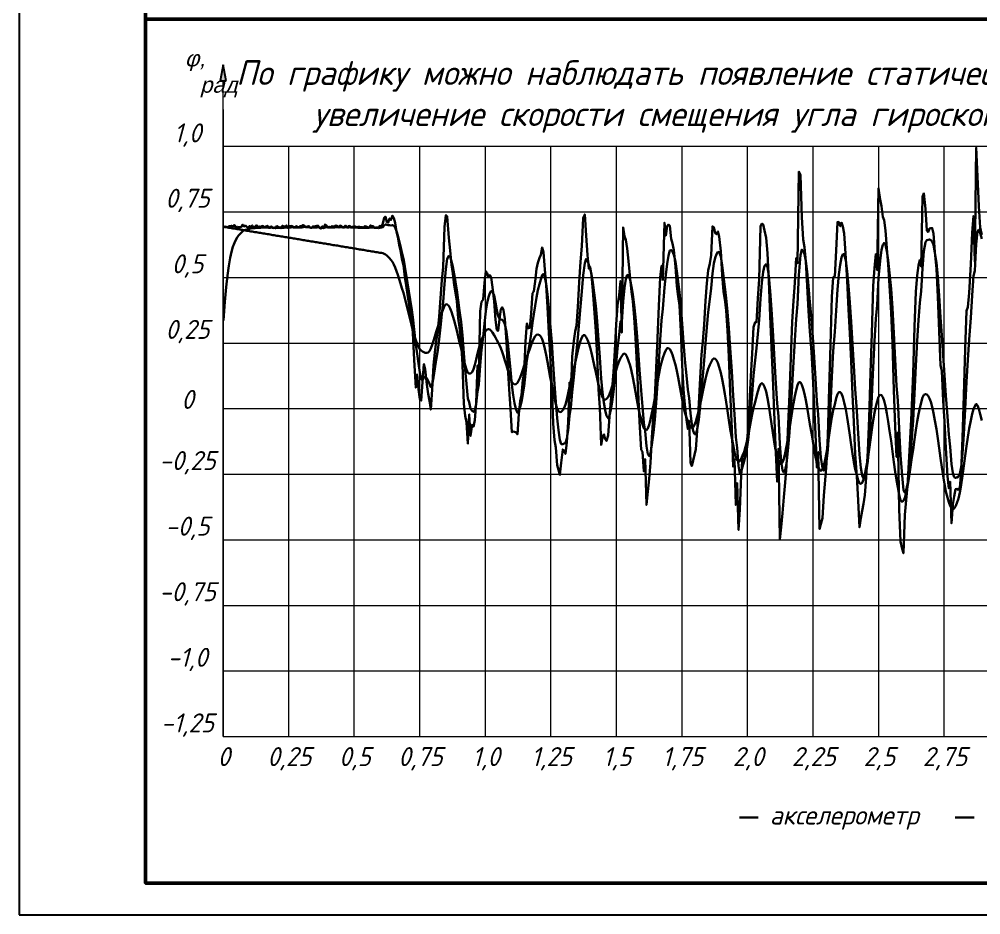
# Model space of a CAD drawing. Header units: inches. Extents: x -14 to 5184, y -66 to 1689.
# Drawn here: x 4590.1 to 4742.2, y 415.2 to 556.9 of the extents above; entities that cross this region are included whole.
import ezdxf

# ---------------------------------------------------------------- set-up
doc = ezdxf.new("R2010")
doc.units = ezdxf.units.IN
doc.header["$MEASUREMENT"] = 0
doc.layers.add('Видимые тонкие (ГОСТ)', color=7, linetype='Continuous', lineweight=25)
doc.layers.add('Видимый контур (ГОСТ)', color=7, linetype='Continuous', lineweight=50)
doc.styles.add('Standart 3.0', font='gost_b.ttf', dxfattribs={"oblique": 15, "height": 3})

msp = doc.modelspace()

# ---------------------------------------------------------------- hatches: boundary and pattern name
at = {"layer": 'Видимые тонкие (ГОСТ)'}
h = msp.add_hatch(color=254, dxfattribs=at)
h.dxf.hatch_style = 1
h.paths.add_polyline_path([(4622.8323, 547.1751), (4622.3323, 547.1751), (4622.3323, 549.6751)])
h.paths.add_polyline_path([(4622.3323, 549.6751), (4622.3323, 547.1751), (4621.8323, 547.1751)])

# ---------------------------------------------------------------- linework, layer by layer
at = {"layer": 'Видимые тонкие (ГОСТ)', "transparency": 33554684}
for p, q in [((4590.0592, 835.2356), (4590.0592, 415.2356)), ((4590.0592, 415.2356), (5184.0592, 415.2356))]:
    msp.add_line(p, q, dxfattribs=at)
at = {"layer": 'Видимые тонкие (ГОСТ)', "color": 254}
for p, q in [((4622.3323, 549.6751), (4621.8323, 547.1751)), ((4622.8323, 547.1751), (4622.3323, 549.6751)), ((4621.8323, 547.1751), (4622.8323, 547.1751))]:
    msp.add_line(p, q, dxfattribs=at)
at = {"layer": 'Видимые тонкие (ГОСТ)', "color": 254, "lineweight": 18, "ltscale": 0.5}
for p, q in [((4622.3323, 536.8001), (4622.3323, 547.1751)), ((4622.3323, 542.6447), (4622.3323, 443.4251)), ((4622.3323, 526.4251), (4622.3323, 536.8001)), ((4622.3323, 474.5501), (4622.3323, 453.8001))]:
    msp.add_line(p, q, dxfattribs=at)
at = {"layer": 'Видимые тонкие (ГОСТ)', "color": 254, "lineweight": 18}
for points in [[(4622.3323, 443.4251), (4622.3323, 542.6447)], [(4622.3323, 536.8001), (4881.7073, 536.8001)], [(4632.7073, 443.4251), (4632.7073, 536.8001)], [(4643.0823, 443.4251), (4643.0823, 536.8001)], [(4653.4573, 443.4251), (4653.4573, 536.8001)], [(4663.8323, 443.4251), (4663.8323, 536.8001)], [(4674.2073, 443.4251), (4674.2073, 536.8001)], [(4684.5823, 443.4251), (4684.5823, 536.8001)], [(4694.9573, 443.4251), (4694.9573, 536.8001)], [(4694.9573, 443.4251), (4694.9573, 536.8001)], [(4705.3323, 443.4251), (4705.3323, 536.8001)], [(4705.3323, 443.4251), (4705.3323, 536.8001)], [(4715.7073, 443.4251), (4715.7073, 536.8001)], [(4715.7073, 443.4251), (4715.7073, 536.8001)], [(4726.0823, 443.4251), (4726.0823, 536.8001)], [(4736.4573, 443.4251), (4736.4573, 536.8001)], [(4622.3323, 526.4251), (4881.7073, 526.4251)], [(4643.0823, 443.4251), (4643.0823, 526.4251)], [(4653.4573, 443.4251), (4653.4573, 526.4251)], [(4663.8323, 443.4251), (4663.8323, 526.4251)], [(4674.2073, 443.4251), (4674.2073, 526.4251)], [(4684.5823, 443.4251), (4684.5823, 526.4251)], [(4726.0823, 443.4251), (4726.0823, 526.4251)], [(4736.4573, 443.4251), (4736.4573, 526.4251)], [(4622.3323, 516.0501), (4877.5823, 516.0501)], [(4622.3323, 516.0501), (4877.5823, 516.0501)], [(4622.3323, 516.0501), (4881.7073, 516.0501)], [(4622.3323, 505.6751), (4881.7073, 505.6751)], [(4622.3323, 495.3001), (4881.7073, 495.3001)], [(4622.3323, 484.9251), (4881.7073, 484.9251)], [(4622.3323, 474.5501), (4881.7073, 474.5501)], [(4622.3323, 474.5501), (4881.7073, 474.5501)], [(4622.3323, 464.1751), (4881.7073, 464.1751)], [(4622.3323, 453.8001), (4881.7073, 453.8001)], [(4622.3323, 453.8001), (4881.7073, 453.8001)], [(4622.3323, 443.4251), (4881.7073, 443.4251)], [(4622.3323, 443.4251), (4881.7073, 443.4251)], [(4622.3323, 443.4251), (4881.7073, 443.4251)]]:
    msp.add_lwpolyline(points, dxfattribs=at)
at = {"layer": 'Видимый контур (ГОСТ)', "transparency": 33554684}
for p, q in [((4610.0592, 830.2356), (4610.0592, 420.2356)), ((4610.0592, 420.2356), (5179.0592, 420.2356))]:
    msp.add_line(p, q, dxfattribs=at)
at = {"layer": 'Видимый контур (ГОСТ)', "ltscale": 0.5}
for points in [[(4610.0592, 693.5689), (4894.5592, 693.5689), (4894.5592, 556.9022), (4610.0592, 556.9022)], [(4610.0592, 556.9022), (4894.5592, 556.9022), (4894.5592, 420.2356), (4610.0592, 420.2356)]]:
    msp.add_lwpolyline(points, close=True, dxfattribs=at)
at = {"layer": 'Видимый контур (ГОСТ)', "color": 163, "lineweight": 30, "true_color": 0x4285f4}
for points in [[(4622.366, 524.0664), (4622.5834, 524.108), (4622.8008, 524.0706), (4623.0182, 523.9499), (4623.2356, 524.1621), (4623.453, 524.1829), (4623.6704, 524.2328), (4623.8878, 524.0914), (4624.1052, 524.3576), (4624.3226, 523.9042), (4624.54, 524.0622), (4624.7574, 524.0331), (4624.9748, 523.9915), (4625.1922, 524.0331), (4625.4096, 524.4158), (4625.627, 524.133), (4625.8444, 524.2619), (4626.0618, 524.0539), (4626.2792, 523.8917), (4626.4966, 524.1746), (4626.714, 524.0456), (4626.9314, 524.2827), (4627.1488, 523.9083), (4627.3662, 524.0414), (4627.5836, 524.3118), (4627.801, 524.0872), (4628.0184, 524.1288), (4628.2358, 524.0414), (4628.4532, 524.2037), (4628.6706, 524.1746), (4628.888, 523.9874), (4629.1054, 524.0955), (4629.3228, 524.2286), (4629.5402, 523.8917), (4629.7576, 524.0706), (4629.975, 524.1371), (4630.1924, 523.8542), (4630.4098, 523.9666), (4630.6272, 523.8667), (4630.8446, 524.2162), (4631.062, 524.0539), (4631.2794, 523.9458), (4631.4968, 523.9998), (4631.7142, 524.2245), (4631.9316, 524.1122), (4632.149, 524.1288), (4632.3664, 524.2744), (4632.5838, 523.8917), (4632.8012, 524.1912), (4633.0186, 524.187), (4633.236, 524.212), (4633.4535, 524.029), (4633.6709, 523.9874), (4633.8883, 524.1829), (4634.1057, 524.0747), (4634.3231, 523.9874), (4634.5405, 524.1662), (4634.7579, 524.212), (4634.9753, 524.3534), (4635.1927, 524.237), (4635.4101, 524.083), (4635.6275, 524.0456), (4635.8449, 524.1954), (4636.0623, 523.9915), (4636.2797, 523.8542), (4636.4971, 524.1246), (4636.7145, 524.1122), (4636.9319, 524.1579), (4637.1493, 524.2286), (4637.3667, 524.2411), (4637.5841, 523.9125), (4637.8015, 523.7461), (4638.0189, 524.1454), (4638.2363, 523.875), (4638.4537, 524.445), (4638.6711, 524.2827), (4638.8885, 523.9499), (4639.1059, 524.0664), (4639.3233, 524.0123), (4639.5407, 524.187), (4639.7581, 524.1288), (4639.9755, 524.1163), (4640.1929, 524.2494), (4640.4103, 524.1621), (4640.6277, 524.0082), (4640.8451, 524.2494), (4641.0625, 524.1413), (4641.2799, 524.029), (4641.4973, 524.0664), (4641.7147, 524.2536), (4641.9321, 523.9707), (4642.1495, 524.1538), (4642.3669, 524.2037), (4642.5843, 523.925), (4642.8017, 524.108), (4643.0191, 524.0872), (4643.2365, 524.1246), (4643.4539, 523.9915), (4643.6713, 524.0456), (4643.8887, 524.0373), (4644.1061, 524.0206), (4644.3235, 524.0248), (4644.5409, 523.9499), (4644.7583, 524.1704), (4644.9757, 524.0955), (4645.1931, 524.004), (4645.4105, 523.9541), (4645.6279, 524.2786), (4645.8453, 524.1579), (4646.0627, 524.187), (4646.2801, 523.8875), (4646.4975, 523.9541), (4646.7149, 523.9416), (4646.9323, 523.9416), (4647.1497, 524.2286), (4647.3671, 524.1746), (4647.5845, 524.5864), (4647.8019, 525.5099), (4648.0193, 525.693), (4648.2367, 524.7861), (4648.4541, 524.7445), (4648.6715, 525.4018), (4648.8889, 525.1314), (4649.1063, 525.851), (4649.3237, 525.4475), (4649.5411, 524.7112), (4649.7585, 523.3426), (4649.9759, 522.4232), (4650.1933, 521.1419), (4650.4107, 520.2974), (4650.6281, 519.0203), (4650.8455, 517.9886), (4651.0629, 516.1166), (4651.2803, 514.7646), (4651.4977, 513.3336), (4651.7151, 511.9691), (4651.9325, 510.8459), (4652.1499, 509.5646), (4652.3673, 507.3182), (4652.5847, 503.0251), (4652.8021, 498.6114), (4653.0195, 500.7246), (4653.2369, 498.3493), (4653.4543, 496.781), (4653.6717, 496.5646), (4653.8891, 499.5099), (4654.1065, 502.3387), (4654.3239, 501.5358), (4654.5413, 499.1397), (4654.7587, 497.6213), (4654.9761, 496.5605), (4655.1935, 495.1544), (4655.4109, 498.3118), (4655.6283, 502.1765), (4655.8457, 504.1566), (4656.0631, 505.9122), (4656.2805, 507.676), (4656.4979, 509.8891), (4656.7153, 512.797), (4656.9327, 515.6258), (4657.1501, 517.6683), (4657.3675, 524.0539), (4657.5849, 525.9134), (4657.8023, 525.6971), (4658.0197, 522.3358), (4658.2371, 520.3016), (4658.4545, 518.0594), (4658.6719, 516.6574), (4658.8893, 514.8104), (4659.1067, 513.5541), (4659.3241, 512.2894), (4659.5415, 509.6354), (4659.7589, 508.1835), (4659.9763, 505.8248), (4660.1937, 502.3054), (4660.4111, 496.0571), (4660.6285, 494.1435), (4660.8459, 493.1742), (4661.0633, 489.7506), (4661.2807, 494.3973), (4661.4981, 490.9778), (4661.7155, 492.7458), (4661.9329, 492.4296), (4662.1503, 493.4738), (4662.3677, 496.2651), (4662.5851, 502.1432), (4662.8025, 500.6539), (4663.0199, 510.7336), (4663.2373, 512.1979), (4663.4547, 512.564), (4663.6721, 515.2222), (4663.8895, 517.0402), (4664.1069, 516.7365), (4664.3243, 516.075), (4664.5417, 516.4328), (4664.7591, 516.021), (4664.9765, 514.515), (4665.1939, 512.2562), (4665.4113, 509.3733), (4665.6287, 507.7342), (4665.8461, 507.6011), (4666.0635, 509.444), (4666.2809, 511.0456), (4666.4983, 511.3493), (4666.7157, 510.8958), (4666.9331, 509.5147), (4667.1505, 505.829), (4667.3679, 501.7397), (4667.5853, 498.3576), (4667.8027, 495.2792), (4668.0201, 491.556), (4668.2375, 491.6725), (4668.4549, 491.6558), (4668.6723, 491.556), (4668.8897, 491.219), (4669.1071, 494.4763), (4669.3245, 496.4898), (4669.5419, 497.4174), (4669.7593, 499.8718), (4669.9767, 501.1282), (4670.1941, 505.9371), (4670.4115, 508.7742), (4670.6289, 508.0171), (4670.8463, 508.0712), (4671.0637, 510.4216), (4671.2811, 513.5499), (4671.4985, 513.8827), (4671.7159, 515.4302), (4671.9333, 517.4104), (4672.1507, 518.3755), (4672.3681, 519.1368), (4672.5855, 519.6443), (4672.8029, 520.8008), (4673.0203, 520.0645), (4673.2377, 517.2939), (4673.4551, 514.8312), (4673.6725, 511.3576), (4673.8899, 507.2891), (4674.1073, 503.7531), (4674.3247, 498.9192), (4674.5421, 492.9704), (4674.7595, 490.3122), (4674.9769, 489.1474), (4675.1943, 486.3394), (4675.4117, 485.6197), (4675.6291, 484.8043), (4675.8465, 486.7054), (4676.0639, 488.8437), (4676.2813, 488.7022), (4676.4987, 488.1448), (4676.7161, 490.0168), (4676.9335, 493.1701), (4677.1509, 499.4725), (4677.3683, 496.9016), (4677.5857, 503.5243), (4677.8031, 506.0286), (4678.0205, 507.5096), (4678.2379, 508.4581), (4678.4553, 511.3784), (4678.6727, 515.3221), (4678.8901, 518.5336), (4679.1075, 520.9963), (4679.3249, 525.4475), (4679.5423, 526.0258), (4679.7597, 522.6811), (4679.9771, 519.5819), (4680.1945, 517.4645), (4680.4119, 517.7266), (4680.6293, 516.3787), (4680.8467, 513.9659), (4681.0641, 511.1621), (4681.2815, 507.5346), (4681.4989, 503.5618), (4681.7163, 498.3451), (4681.9337, 495.5038), (4682.1511, 489.555), (4682.3685, 490.7822), (4682.5859, 491.2565), (4682.8033, 490.4786), (4683.0207, 490.1832), (4683.2381, 491.061), (4683.4555, 494.0562), (4683.673, 496.573), (4683.8904, 498.4741), (4684.1077, 501.1115), (4684.3251, 504.5019), (4684.5425, 508.6037), (4684.7599, 511.5989), (4684.9773, 513.267), (4685.1947, 515.4802), (4685.4121, 507.3349), (4685.6296, 523.9874), (4685.847, 522.6104), (4686.0644, 521.9864), (4686.2818, 520.6427), (4686.4992, 518.6501), (4686.7166, 515.8629), (4686.934, 513.7746), (4687.1514, 512.3269), (4687.3688, 509.7269), (4687.5862, 506.4821), (4687.8036, 502.3803), (4688.021, 497.979), (4688.2384, 493.245), (4688.4558, 488.7896), (4688.6732, 488.4942), (4688.8906, 485.395), (4689.108, 487.3294), (4689.3254, 480.0661), (4689.5428, 482.2043), (4689.7602, 484.1886), (4689.9776, 486.747), (4690.195, 490.7406), (4690.4124, 494.597), (4690.6298, 497.0722), (4690.8472, 501.7563), (4691.0646, 506.4322), (4691.282, 511.5781), (4691.4994, 516.0501), (4691.7168, 517.9054), (4691.9342, 515.6466), (4692.1516, 524.7403), (4692.369, 522.652), (4692.5864, 524.1787), (4692.8038, 524.4283), (4693.0212, 524.2078), (4693.2386, 522.1653), (4693.456, 521.4331), (4693.6734, 520.389), (4693.8908, 517.7931), (4694.1082, 514.6981), (4694.3256, 513.0549), (4694.543, 511.6155), (4694.7604, 507.5387), (4694.9778, 502.1765), (4695.1952, 498.3493), (4695.4126, 495.9531), (4695.63, 493.5486), (4695.8474, 492.1051), (4696.0648, 493.403), (4696.2822, 486.7595), (4696.4996, 486.2062), (4696.717, 487.109), (4696.9344, 487.9784), (4697.1518, 488.8853), (4697.3692, 491.7723), (4697.5866, 496.1278), (4697.804, 500.1256), (4698.0214, 503.8654), (4698.2388, 505.9122), (4698.4562, 508.6286), (4698.6736, 512.3643), (4698.891, 515.1307), (4699.1084, 517.1442), (4699.3258, 518.2632), (4699.5432, 519.5944), (4699.7606, 524.1288), (4699.978, 524.0082), (4700.1954, 523.0638), (4700.4128, 522.885), (4700.6302, 523.3426), (4700.8476, 522.5064), (4701.065, 520.1934), (4701.2824, 516.4453), (4701.4998, 513.8203), (4701.7172, 512.6098), (4701.9346, 510.8168), (4702.152, 507.651), (4702.3694, 503.5368), (4702.5868, 497.9832), (4702.8042, 492.1176), (4703.0216, 486.1189), (4703.239, 487.2795), (4703.4564, 480.0827), (4703.6738, 483.5563), (4703.8912, 476.1224), (4704.1086, 479.363), (4704.326, 484.7502), (4704.5434, 487.6914), (4704.7608, 487.9867), (4704.9782, 488.1781), (4705.1956, 489.763), (4705.413, 492.1925), (4705.6304, 496.211), (4705.8478, 500.4251), (4706.0652, 504.011), (4706.2826, 508.171), (4706.5, 508.9698), (4706.7174, 508.9573), (4706.9348, 512.7054), (4707.1522, 515.8005), (4707.3696, 524.108), (4707.587, 524.5698), (4707.8044, 524.4242), (4708.0218, 523.4882), (4708.2392, 522.3317), (4708.4566, 519.8773), (4708.674, 515.5342), (4708.8914, 509.9557), (4709.1088, 504.9928), (4709.3262, 500.2213), (4709.5436, 494.7842), (4709.761, 489.4552), (4709.9784, 483.7726), (4710.1958, 488.9934), (4710.4132, 474.579), (4710.6306, 476.555), (4710.848, 478.7682), (4711.0654, 481.2766), (4711.2828, 483.6104), (4711.5002, 486.2187), (4711.7176, 491.66), (4711.935, 497.5963), (4712.1524, 503.3122), (4712.3698, 509.0197), (4712.5872, 512.3643), (4712.8046, 515.1973), (4713.022, 519.1534), (4713.2394, 518.2923), (4713.4568, 532.7982), (4713.6742, 532.2533), (4713.8916, 525.6098), (4714.109, 522.053), (4714.3264, 520.8507), (4714.5438, 518.5918), (4714.7612, 514.7438), (4714.9786, 510.7752), (4715.196, 507.5554), (4715.4134, 504.2274), (4715.6308, 500.4418), (4715.8482, 495.845), (4716.0656, 491.244), (4716.283, 485.9774), (4716.5004, 488.4318), (4716.7178, 476.243), (4716.9352, 477.0459), (4717.1526, 477.9861), (4717.37, 481.5595), (4717.5874, 483.989), (4717.8048, 486.668), (4718.0222, 491.0277), (4718.2396, 498.5198), (4718.457, 505.388), (4718.6744, 513.0091), (4718.8918, 516.0293), (4719.1092, 516.2206), (4719.3266, 520.3349), (4719.544, 524.8235), (4719.7614, 524.836), (4719.9788, 524.1662), (4720.1962, 524.732), (4720.4136, 524.0955), (4720.631, 522.9973), (4720.8484, 519.0619), (4721.0658, 515.4968), (4721.2832, 511.0373), (4721.5006, 507.2101), (4721.718, 502.7963), (4721.9354, 497.5256), (4722.1528, 493.2366), (4722.3702, 488.124), (4722.5876, 484.6088), (4722.805, 480.765), (4723.0224, 476.5176), (4723.2398, 477.9736), (4723.4572, 479.1509), (4723.6746, 480.245), (4723.892, 481.5886), (4724.1094, 484.3883), (4724.3268, 488.6274), (4724.5442, 493.8648), (4724.7616, 500.9742), (4724.979, 507.1685), (4725.1964, 514.7106), (4725.4138, 517.5477), (4725.6312, 519.765), (4725.8486, 517.1941), (4726.066, 530.1816), (4726.2834, 528.3845), (4726.5008, 527.3486), (4726.7182, 525.6181), (4726.9356, 525.1314), (4727.153, 523.4923), (4727.3704, 520.6718), (4727.5878, 518.1176), (4727.8052, 514.8062), (4728.0226, 510.4424), (4728.24, 505.6834), (4728.4574, 498.2203), (4728.6748, 492.4546), (4728.8922, 487.6664), (4729.1096, 491.531), (4729.327, 479.4005), (4729.5444, 474.2837), (4729.7618, 473.1106), (4729.9792, 472.4283), (4730.1966, 478.4978), (4730.414, 480.8232), (4730.6314, 483.0155), (4730.8488, 486.7762), (4731.0662, 490.6034), (4731.2836, 494.5595), (4731.501, 500.8494), (4731.7184, 508.2334), (4731.9358, 513.787), (4732.1532, 516.3496), (4732.3706, 517.9387), (4732.588, 518.8414), (4732.8054, 517.7723), (4733.0228, 528.7838), (4733.2402, 529.387), (4733.4576, 526.8994), (4733.675, 523.4757), (4733.8924, 523.2344), (4734.1098, 523.7877), (4734.3272, 523.8501), (4734.5446, 523.8626), (4734.762, 522.9931), (4734.9794, 520.1186), (4735.1968, 517.4229), (4735.4142, 512.9925), (4735.6316, 507.5138), (4735.849, 502.164), (4736.0665, 501.2571), (4736.2839, 496.5272), (4736.5012, 493.3032), (4736.7187, 489.1224), (4736.936, 484.6338), (4737.1535, 482.6702), (4737.3709, 483.756), (4737.5883, 477.1416), (4737.8057, 480.1202), (4738.0231, 481.3973), (4738.2405, 482.5538), (4738.4579, 482.5995), (4738.6753, 482.4456), (4738.8927, 482.8034), (4739.1101, 485.341), (4739.3275, 490.7032), (4739.5449, 497.4507), (4739.7623, 504.7182), (4739.9797, 510.7752), (4740.1971, 511.3784), (4740.4145, 513.6206), (4740.6319, 518.155), (4740.8493, 523.1138), (4741.0667, 525.8011), (4741.2841, 518.5502), (4741.5015, 536.6046), (4741.7189, 532.012), (4741.9363, 527.3112), (4742.1537, 523.9707), (4742.3711, 522.7851)], [(4704.0204, 430.5998), (4707.0204, 430.5998)]]:
    msp.add_lwpolyline(points, dxfattribs=at)
at = {"layer": 'Видимый контур (ГОСТ)', "color": 40, "lineweight": 30, "true_color": 0xf4b400}
msp.add_lwpolyline([(4622.366, 509.2235), (4622.5834, 512.173), (4622.8008, 514.5234), (4623.0182, 516.3787), (4623.2356, 517.9096), (4623.453, 519.1326), (4623.6704, 520.1269), (4623.8878, 520.8882), (4624.1052, 521.5538), (4624.3226, 521.9947), (4624.54, 522.3816), (4624.7574, 522.6811), (4624.9748, 522.9141), (4625.1922, 523.1096), (4625.4096, 523.3426), (4625.627, 523.4715), (4625.8444, 523.6005), (4626.0618, 523.6629), (4626.2792, 523.6795), (4626.4966, 523.7502), (4626.714, 523.7794), (4626.9314, 523.8501), (4627.1488, 523.8334), (4627.3662, 523.8459), (4627.5836, 523.9125), (4627.801, 523.9166), (4628.0184, 523.9291), (4628.2358, 523.925), (4628.4532, 523.9499), (4628.6706, 523.9666), (4628.888, 523.9416), (4629.1054, 523.9458), (4629.3228, 523.9749), (4629.5402, 523.9291), (4629.7576, 523.9291), (4629.975, 523.9416), (4630.1924, 523.8958), (4630.4098, 523.8834), (4630.6272, 523.8501), (4630.8446, 523.8917), (4631.062, 523.8958), (4631.2794, 523.8792), (4631.4968, 523.875), (4631.7142, 523.9166), (4631.9316, 523.925), (4632.149, 523.9374), (4632.3664, 523.9749), (4632.5838, 523.9291), (4632.8012, 523.9541), (4633.0186, 523.9707), (4633.236, 523.9915), (4633.4535, 523.9707), (4633.6709, 523.9458), (4633.8883, 523.9624), (4634.1057, 523.9582), (4634.3231, 523.9333), (4634.5405, 523.9541), (4634.7579, 523.979), (4634.9753, 524.0248), (4635.1927, 524.0373), (4635.4101, 524.0165), (4635.6275, 523.9915), (4635.8449, 524.004), (4636.0623, 523.9707), (4636.2797, 523.9208), (4636.4971, 523.9333), (4636.7145, 523.9416), (4636.9319, 523.9541), (4637.1493, 523.979), (4637.3667, 524.004), (4637.5841, 523.9582), (4637.8015, 523.8875), (4638.0189, 523.9083), (4638.2363, 523.875), (4638.4537, 523.9582), (4638.6711, 523.9957), (4638.8885, 523.9582), (4639.1059, 523.9499), (4639.3233, 523.9333), (4639.5407, 523.9582), (4639.7581, 523.9624), (4639.9755, 523.9666), (4640.1929, 523.9915), (4640.4103, 523.9998), (4640.6277, 523.9707), (4640.8451, 523.9957), (4641.0625, 523.9957), (4641.2799, 523.9749), (4641.4973, 523.9624), (4641.7147, 523.9915), (4641.9321, 523.9582), (4642.1495, 523.9666), (4642.3669, 523.9874), (4642.5843, 523.9458), (4642.8017, 523.9499), (4643.0191, 523.9499), (4643.2365, 523.9541), (4643.4539, 523.9333), (4643.6713, 523.925), (4643.8887, 523.9208), (4644.1061, 523.9125), (4644.3235, 523.9042), (4644.5409, 523.8875), (4644.7583, 523.9125), (4644.9757, 523.9208), (4645.1931, 523.9083), (4645.4105, 523.8875), (4645.6279, 523.9374), (4645.8453, 523.9541), (4646.0627, 523.9707), (4646.2801, 523.925), (4646.4975, 523.9), (4646.7149, 523.8792), (4646.9323, 523.8626), (4647.1497, 523.9083), (4647.3671, 523.9333), (4647.5845, 524.0331), (4647.8019, 524.2702), (4648.0193, 524.4533), (4648.2367, 524.3826), (4648.4541, 524.3035), (4648.6715, 524.3285), (4648.8889, 524.2827), (4649.1063, 524.3368), (4649.3237, 524.237), (4649.5411, 523.9416), (4649.7585, 523.3842), (4649.9759, 522.7061), (4650.1933, 521.8699), (4650.4107, 521.0046), (4650.6281, 520.0187), (4650.8455, 518.9954), (4651.0629, 517.7723), (4651.2803, 516.5035), (4651.4977, 515.189), (4651.7151, 513.8619), (4651.9325, 512.5682), (4652.1499, 511.2786), (4652.3673, 509.7976), (4652.5847, 507.7966), (4652.8021, 505.3922), (4653.0195, 503.9861), (4653.2369, 502.4677), (4653.4543, 501.0408), (4653.6717, 499.9634), (4653.8891, 499.7554), (4654.1065, 500.1714), (4654.3239, 500.3835), (4654.5413, 500.1173), (4654.7587, 499.6805), (4654.9761, 499.2229), (4655.1935, 498.7237), (4655.4109, 499.1106), (4655.6283, 500.2421), (4655.8457, 501.5733), (4656.0631, 503.0293), (4656.2805, 504.5726), (4656.4979, 506.2658), (4656.7153, 508.1835), (4656.9327, 510.2261), (4657.1501, 512.1813), (4657.3675, 514.9851), (4657.5849, 517.3563), (4657.8023, 519.012), (4658.0197, 519.4738), (4658.2371, 519.3115), (4658.4545, 518.6293), (4658.6719, 517.7224), (4658.8893, 516.5742), (4659.1067, 515.3595), (4659.3241, 514.0949), (4659.5415, 512.4517), (4659.7589, 510.8293), (4659.9763, 509.0488), (4660.1937, 506.9355), (4660.4111, 504.0651), (4660.6285, 501.461), (4660.8459, 499.2312), (4661.0633, 496.9224), (4661.2807, 496.3192), (4661.4981, 495.2792), (4661.7155, 494.9422), (4661.9329, 494.7925), (4662.1503, 495.0712), (4662.3677, 495.9989), (4662.5851, 497.9915), (4662.8025, 499.1355), (4663.0199, 502.0475), (4663.2373, 504.6142), (4663.4547, 506.6734), (4663.6721, 508.7742), (4663.8895, 510.6962), (4664.1069, 512.0648), (4664.3243, 512.9176), (4664.5417, 513.5666), (4664.7591, 513.916), (4664.9765, 513.7912), (4665.1939, 513.1797), (4665.4113, 512.0898), (4665.6287, 510.9042), (4665.8461, 509.9349), (4666.0635, 509.5064), (4666.2809, 509.419), (4666.4983, 509.3525), (4666.7157, 509.1445), (4666.9331, 508.6494), (4667.1505, 507.468), (4667.3679, 505.6917), (4667.5853, 503.62), (4667.8027, 501.436), (4668.0201, 499.0856), (4668.2375, 497.4091), (4668.4549, 496.1653), (4668.6723, 495.2875), (4668.8897, 494.6469), (4669.1071, 494.9131), (4669.3245, 495.5954), (4669.5419, 496.4024), (4669.7593, 497.6046), (4669.9767, 498.8776), (4670.1941, 500.8619), (4670.4115, 502.9835), (4670.6289, 504.4936), (4670.8463, 505.7125), (4671.0637, 507.1352), (4671.2811, 508.8574), (4671.4985, 510.2302), (4671.7159, 511.5531), (4671.9333, 512.8843), (4672.1507, 514.0366), (4672.3681, 515.0018), (4672.5855, 515.7464), (4672.8029, 516.4078), (4673.0203, 516.62), (4673.2377, 516.075), (4673.4551, 515.035), (4673.6725, 513.4126), (4673.8899, 511.2286), (4674.1073, 508.7576), (4674.3247, 505.8248), (4674.5421, 502.3554), (4674.7595, 499.1646), (4674.9769, 496.3982), (4675.1943, 493.7858), (4675.4117, 491.8805), (4675.6291, 490.3454), (4675.8465, 489.659), (4676.0639, 489.6715), (4676.2813, 489.7755), (4676.4987, 489.9003), (4676.7161, 490.5576), (4676.9335, 491.8597), (4677.1509, 494.1851), (4677.3683, 495.4997), (4677.5857, 497.8875), (4677.8031, 500.2754), (4678.0205, 502.4718), (4678.2379, 504.4146), (4678.4553, 506.5403), (4678.6727, 508.9822), (4678.8901, 511.4824), (4679.1075, 513.837), (4679.3249, 516.4162), (4679.5423, 518.3381), (4679.7597, 518.9912), (4679.9771, 518.7666), (4680.1945, 518.0594), (4680.4119, 517.4395), (4680.6293, 516.5701), (4680.8467, 515.293), (4681.0641, 513.6456), (4681.2815, 511.5739), (4681.4989, 509.132), (4681.7163, 506.2034), (4681.9337, 503.4286), (4682.1511, 500.0757), (4682.3685, 497.8293), (4682.5859, 496.2859), (4682.8033, 495.0504), (4683.0207, 494.181), (4683.2381, 493.7816), (4683.4555, 494.2101), (4683.673, 495.1544), (4683.8904, 496.3733), (4684.1077, 497.9666), (4684.3251, 499.955), (4684.5425, 502.3637), (4684.7599, 504.8264), (4684.9773, 507.0312), (4685.1947, 509.1154), (4685.4121, 509.0114), (4685.6296, 512.2645), (4685.847, 514.411), (4686.0644, 515.8046), (4686.2818, 516.4536), (4686.4992, 516.4162), (4686.7166, 515.6923), (4686.934, 514.5899), (4687.1514, 513.3419), (4687.3688, 511.7403), (4687.5862, 509.7602), (4687.8036, 507.3307), (4688.021, 504.531), (4688.2384, 501.4152), (4688.4558, 498.187), (4688.6732, 495.6245), (4688.8906, 493.0453), (4689.108, 491.7598), (4689.3254, 489.3429), (4689.5428, 488.1074), (4689.7602, 487.787), (4689.9776, 488.2446), (4690.195, 489.5717), (4690.4124, 491.5061), (4690.6298, 493.5486), (4690.8472, 496.1944), (4691.0646, 499.2562), (4691.282, 502.6965), (4691.4994, 506.2117), (4691.7168, 509.2568), (4691.9342, 511.1038), (4692.1516, 514.4443), (4692.369, 516.4661), (4692.5864, 518.2299), (4692.8038, 519.5029), (4693.0212, 520.3141), (4693.2386, 520.3848), (4693.456, 520.1643), (4693.6734, 519.636), (4693.8908, 518.571), (4694.1082, 517.0235), (4694.3256, 515.3886), (4694.543, 513.7288), (4694.7604, 511.549), (4694.9778, 508.741), (4695.1952, 505.804), (4695.4126, 503.0709), (4695.63, 500.5208), (4695.8474, 498.3243), (4696.0648, 496.9515), (4696.2822, 494.6053), (4696.4996, 492.829), (4696.717, 491.7765), (4696.9344, 491.2856), (4697.1518, 491.2523), (4697.3692, 491.9678), (4697.5866, 493.5237), (4697.804, 495.6328), (4698.0214, 498.0997), (4698.2388, 500.4917), (4698.4562, 502.9419), (4698.6736, 505.6085), (4698.891, 508.2126), (4699.1084, 510.588), (4699.3258, 512.6014), (4699.5432, 514.3653), (4699.7606, 516.6574), (4699.978, 518.2507), (4700.1954, 519.1742), (4700.4128, 519.7358), (4700.6302, 520.1019), (4700.8476, 520.0395), (4701.065, 519.3781), (4701.2824, 517.9803), (4701.4998, 516.2498), (4701.7172, 514.5566), (4701.9346, 512.7678), (4702.152, 510.6213), (4702.3694, 508.0462), (4702.5868, 504.8846), (4702.8042, 501.253), (4703.0216, 497.3301), (4703.239, 494.4056), (4703.4564, 490.7739), (4703.6738, 489.0766), (4703.8912, 486.2686), (4704.1086, 484.9874), (4704.326, 485.2286), (4704.5434, 486.1106), (4704.7608, 486.9925), (4704.9782, 487.8203), (4705.1956, 488.9019), (4705.413, 490.3538), (4705.6304, 492.3922), (4705.8478, 494.9048), (4706.0652, 497.6088), (4706.2826, 500.5291), (4706.5, 502.9544), (4706.7174, 504.8472), (4706.9348, 507.0645), (4707.1522, 509.3566), (4707.3696, 512.6846), (4707.587, 515.2056), (4707.8044, 516.9237), (4708.0218, 517.8722), (4708.2392, 518.1675), (4708.4566, 517.6808), (4708.674, 516.2664), (4708.8914, 513.8994), (4709.1088, 510.9666), (4709.3262, 507.6552), (4709.5436, 503.9694), (4709.761, 500.1048), (4709.9784, 496.0987), (4710.1958, 494.0978), (4710.4132, 489.7422), (4710.6306, 487.0008), (4710.848, 485.5739), (4711.0654, 485.1829), (4711.2828, 485.5614), (4711.5002, 486.5806), (4711.7176, 488.6357), (4711.935, 491.5477), (4712.1524, 495.0421), (4712.3698, 498.9442), (4712.5872, 502.6507), (4712.8046, 506.0744), (4713.022, 509.4357), (4713.2394, 511.8485), (4713.4568, 516.4286), (4713.6742, 519.6027), (4713.8916, 520.4514), (4714.109, 520.2683), (4714.3264, 519.74), (4714.5438, 518.7083), (4714.7612, 516.9778), (4714.9786, 514.723), (4715.196, 512.2187), (4715.4134, 509.5314), (4715.6308, 506.6277), (4715.8482, 503.4328), (4716.0656, 500.0882), (4716.283, 496.5397), (4716.5004, 494.4264), (4716.7178, 490.3246), (4716.9352, 487.5582), (4717.1526, 485.8693), (4717.37, 485.4782), (4717.5874, 485.8859), (4717.8048, 486.9342), (4718.0222, 488.7979), (4718.2396, 491.9138), (4718.457, 495.7992), (4718.6744, 500.3419), (4718.8918, 504.3771), (4719.1092, 507.4638), (4719.3266, 510.8418), (4719.544, 514.1282), (4719.7614, 516.4994), (4719.9788, 518.0677), (4720.1962, 519.195), (4720.4136, 519.7234), (4720.631, 519.715), (4720.8484, 518.7125), (4721.0658, 517.0568), (4721.2832, 514.7438), (4721.5006, 512.0773), (4721.718, 509.0363), (4721.9354, 505.5752), (4722.1528, 502.06), (4722.3702, 498.3659), (4722.5876, 494.9298), (4722.805, 491.3854), (4723.0224, 488.0283), (4723.2398, 485.94), (4723.4572, 484.7419), (4723.6746, 484.2469), (4723.892, 484.355), (4724.1094, 485.2328), (4724.3268, 486.9883), (4724.5442, 489.555), (4724.7616, 493.0952), (4724.979, 497.1595), (4725.1964, 501.8354), (4725.4138, 505.9621), (4725.6312, 509.5064), (4725.8486, 511.6779), (4726.066, 515.9752), (4726.2834, 518.7), (4726.5008, 520.4139), (4726.7182, 521.1918), (4726.9356, 521.5163), (4727.153, 521.2168), (4727.3704, 520.2184), (4727.5878, 518.7624), (4727.8052, 516.7947), (4728.0226, 514.2446), (4728.24, 511.1954), (4728.4574, 507.26), (4728.6748, 503.0709), (4728.8922, 498.9317), (4729.1096, 496.5771), (4729.327, 492.1758), (4729.5444, 487.9243), (4729.7618, 484.7336), (4729.9792, 482.3957), (4730.1966, 482.0171), (4730.414, 482.4165), (4730.6314, 483.365), (4730.8488, 485.0331), (4731.0662, 487.2629), (4731.2836, 489.9419), (4731.501, 493.4072), (4731.7184, 497.6546), (4731.9358, 502.0683), (4732.1532, 506.0078), (4732.3706, 509.3234), (4732.588, 512.019), (4732.8054, 513.8786), (4733.0228, 517.4811), (4733.2402, 520.1893), (4733.4576, 521.6411), (4733.675, 521.949), (4733.8924, 522.0238), (4734.1098, 522.0738), (4734.3272, 521.9739), (4734.5446, 521.7451), (4734.762, 521.2043), (4734.9794, 520.027), (4735.1968, 518.4254), (4735.4142, 516.1666), (4735.6316, 513.1963), (4735.849, 509.7269), (4736.0665, 506.9106), (4736.2839, 503.7282), (4736.5012, 500.604), (4736.7187, 497.3592), (4736.936, 494.0437), (4737.1535, 491.1941), (4737.3709, 489.243), (4737.5883, 486.5016), (4737.8057, 485.1205), (4738.0231, 484.4715), (4738.2405, 484.3426), (4738.4579, 484.405), (4738.6753, 484.588), (4738.8927, 484.9957), (4739.1101, 486.044), (4739.3275, 488.1282), (4739.5449, 491.2482), (4739.7623, 495.2085), (4739.9797, 499.5307), (4740.1971, 503.0376), (4740.4145, 506.2491), (4740.6319, 509.6562), (4740.8493, 513.1838), (4741.0667, 516.308), (4741.2841, 517.115), (4741.5015, 521.3125), (4741.7189, 523.2718), (4741.9363, 523.6213), (4742.1537, 523.043), (4742.3711, 522.1778)], dxfattribs=at)
at = {"layer": 'Видимый контур (ГОСТ)', "color": 22, "lineweight": 30, "true_color": 0xdb4437}
for points in [[(4622.366, 524.0664), (4622.5834, 524.029), (4622.8008, 523.9915), (4623.0182, 523.9582), (4623.2356, 523.925), (4623.453, 523.8875), (4623.6704, 523.8501), (4623.8878, 523.8126), (4624.1052, 523.7794), (4624.3226, 523.7419), (4624.54, 523.7086), (4624.7574, 523.6712), (4624.9748, 523.6338), (4625.1922, 523.5963), (4625.4096, 523.563), (4625.627, 523.5256), (4625.8444, 523.4882), (4626.0618, 523.4549), (4626.2792, 523.4174), (4626.4966, 523.38), (4626.714, 523.3467), (4626.9314, 523.3093), (4627.1488, 523.2718), (4627.3662, 523.2386), (4627.5836, 523.2011), (4627.801, 523.1637), (4628.0184, 523.1262), (4628.2358, 523.093), (4628.4532, 523.0555), (4628.6706, 523.0222), (4628.888, 522.9848), (4629.1054, 522.9474), (4629.3228, 522.9141), (4629.5402, 522.8766), (4629.7576, 522.8392), (4629.975, 522.8059), (4630.1924, 522.7685), (4630.4098, 522.7352), (4630.6272, 522.6978), (4630.8446, 522.6603), (4631.062, 522.627), (4631.2794, 522.5896), (4631.4968, 522.5522), (4631.7142, 522.5189), (4631.9316, 522.4814), (4632.149, 522.444), (4632.3664, 522.4107), (4632.5838, 522.3733), (4632.8012, 522.3358), (4633.0186, 522.3026), (4633.236, 522.2651), (4633.4535, 522.2277), (4633.6709, 522.1944), (4633.8883, 522.157), (4634.1057, 522.1195), (4634.3231, 522.0862), (4634.5405, 522.0488), (4634.7579, 522.0155), (4634.9753, 521.9781), (4635.1927, 521.9448), (4635.4101, 521.9074), (4635.6275, 521.8699), (4635.8449, 521.8325), (4636.0623, 521.7992), (4636.2797, 521.7618), (4636.4971, 521.7285), (4636.7145, 521.691), (4636.9319, 521.6536), (4637.1493, 521.6162), (4637.3667, 521.5829), (4637.5841, 521.5454), (4637.8015, 521.5122), (4638.0189, 521.4747), (4638.2363, 521.4373), (4638.4537, 521.404), (4638.6711, 521.3666), (4638.8885, 521.3333), (4639.1059, 521.2958), (4639.3233, 521.2626), (4639.5407, 521.2251), (4639.7581, 521.1877), (4639.9755, 521.1544), (4640.1929, 521.117), (4640.4103, 521.0837), (4640.6277, 521.0462), (4640.8451, 521.0088), (4641.0625, 520.9714), (4641.2799, 520.9381), (4641.4973, 520.9006), (4641.7147, 520.8632), (4641.9321, 520.8258), (4642.1495, 520.7925), (4642.3669, 520.755), (4642.5843, 520.7176), (4642.8017, 520.6843), (4643.0191, 520.6469), (4643.2365, 520.6094), (4643.4539, 520.5762), (4643.6713, 520.5387), (4643.8887, 520.5013), (4644.1061, 520.468), (4644.3235, 520.4306), (4644.5409, 520.3973), (4644.7583, 520.3598), (4644.9757, 520.3224), (4645.1931, 520.285), (4645.4105, 520.2517), (4645.6279, 520.2142), (4645.8453, 520.1768), (4646.0627, 520.1435), (4646.2801, 520.1061), (4646.4975, 520.0686), (4646.7149, 520.0354), (4646.9323, 519.9979), (4647.1497, 519.9605), (4647.3671, 519.9272), (4647.5845, 519.8856), (4647.8019, 519.8107), (4648.0193, 519.6859), (4648.2367, 519.5195), (4648.4541, 519.324), (4648.6715, 519.0869), (4648.8889, 518.8248), (4649.1063, 518.5003), (4649.3237, 518.0968), (4649.5411, 517.6101), (4649.7585, 517.0651), (4649.9759, 516.4578), (4650.1933, 515.8005), (4650.4107, 515.1099), (4650.6281, 514.3736), (4650.8455, 513.5998), (4651.0629, 512.7928), (4651.2803, 511.9566), (4651.4977, 511.1122), (4651.7151, 510.2552), (4651.9325, 509.3941), (4652.1499, 508.533), (4652.3673, 507.6718), (4652.5847, 506.8648), (4652.8021, 506.1534), (4653.0195, 505.5669), (4653.2369, 505.076), (4653.4543, 504.7099), (4653.6717, 504.4853), (4653.8891, 504.3397), (4654.1065, 504.2149), (4654.3239, 504.14), (4654.5413, 504.115), (4654.7587, 504.1941), (4654.9761, 504.4062), (4655.1935, 504.7973), (4655.4109, 505.3838), (4655.6283, 506.0286), (4655.8457, 506.715), (4656.0631, 507.4514), (4656.2805, 508.2168), (4656.4979, 509.003), (4656.7153, 509.7685), (4656.9327, 510.459), (4657.1501, 511.0456), (4657.3675, 511.5781), (4657.5849, 511.8152), (4657.8023, 511.7986), (4658.0197, 511.5406), (4658.2371, 511.133), (4658.4545, 510.5922), (4658.6719, 509.9515), (4658.8893, 509.2443), (4659.1067, 508.4789), (4659.3241, 507.6677), (4659.5415, 506.7275), (4659.7589, 505.7707), (4659.9763, 504.7973), (4660.1937, 503.8363), (4660.4111, 502.971), (4660.6285, 502.1973), (4660.8459, 501.4776), (4661.0633, 500.9618), (4661.2807, 500.8411), (4661.4981, 500.8786), (4661.7155, 501.0907), (4661.9329, 501.5317), (4662.1503, 502.2056), (4662.3677, 503.0709), (4662.5851, 504.0277), (4662.8025, 504.789), (4663.0199, 505.5294), (4663.2373, 506.2034), (4663.4547, 506.7858), (4663.6721, 507.2766), (4663.8895, 507.6136), (4664.1069, 507.8133), (4664.3243, 507.8757), (4664.5417, 507.8091), (4664.7591, 507.6302), (4664.9765, 507.3224), (4665.1939, 506.948), (4665.4113, 506.532), (4665.6287, 506.141), (4665.8461, 505.7541), (4666.0635, 505.3381), (4666.2809, 504.8472), (4666.4983, 504.2814), (4666.7157, 503.6325), (4666.9331, 502.9253), (4667.1505, 502.1515), (4667.3679, 501.3611), (4667.5853, 500.6082), (4667.8027, 499.9634), (4668.0201, 499.4974), (4668.2375, 499.252), (4668.4549, 499.1355), (4668.6723, 499.1938), (4668.8897, 499.4059), (4669.1071, 499.7845), (4669.3245, 500.2421), (4669.5419, 500.7954), (4669.7593, 501.4318), (4669.9767, 502.139), (4670.1941, 502.8546), (4670.4115, 503.5285), (4670.6289, 504.1566), (4670.8463, 504.7848), (4671.0637, 505.3922), (4671.2811, 505.9371), (4671.4985, 506.3989), (4671.7159, 506.7525), (4671.9333, 506.9522), (4672.1507, 507.0146), (4672.3681, 506.948), (4672.5855, 506.7192), (4672.8029, 506.2824), (4673.0203, 505.6334), (4673.2377, 504.7848), (4673.4551, 503.7947), (4673.6725, 502.684), (4673.8899, 501.4859), (4674.1073, 500.267), (4674.3247, 499.0565), (4674.5421, 497.9374), (4674.7595, 496.9598), (4674.9769, 496.0072), (4675.1943, 495.2542), (4675.4117, 494.9131), (4675.6291, 494.7675), (4675.8465, 494.8174), (4676.0639, 495.0379), (4676.2813, 495.4123), (4676.4987, 495.9739), (4676.7161, 496.7643), (4676.9335, 497.7378), (4677.1509, 498.7403), (4677.3683, 499.7054), (4677.5857, 500.683), (4677.8031, 501.6315), (4678.0205, 502.5717), (4678.2379, 503.5035), (4678.4553, 504.4229), (4678.6727, 505.2757), (4678.8901, 506.0162), (4679.1075, 506.5778), (4679.3249, 506.8981), (4679.5423, 506.9022), (4679.7597, 506.6277), (4679.9771, 506.1992), (4680.1945, 505.6418), (4680.4119, 504.9554), (4680.6293, 504.1317), (4680.8467, 503.1832), (4681.0641, 502.1598), (4681.2815, 501.0949), (4681.4989, 500.0466), (4681.7163, 499.0814), (4681.9337, 498.291), (4682.1511, 497.5672), (4682.3685, 497.0846), (4682.5859, 496.7976), (4682.8033, 496.7061), (4683.0207, 496.835), (4683.2381, 497.1179), (4683.4555, 497.5797), (4683.673, 498.1704), (4683.8904, 498.8651), (4684.1077, 499.668), (4684.3251, 500.525), (4684.5425, 501.3736), (4684.7599, 502.139), (4684.9773, 502.788), (4685.1947, 503.2789), (4685.4121, 503.595), (4685.6296, 503.9154), (4685.847, 504.011), (4686.0644, 503.8613), (4686.2818, 503.4619), (4686.4992, 502.867), (4686.7166, 502.1016), (4686.934, 501.203), (4687.1514, 500.2046), (4687.3688, 499.1064), (4687.5862, 497.9458), (4687.8036, 496.756), (4688.021, 495.5954), (4688.2384, 494.5221), (4688.4558, 493.6402), (4688.6732, 492.8622), (4688.8906, 492.1966), (4689.108, 492.0219), (4689.3254, 491.9179), (4689.5428, 492.1592), (4689.7602, 492.7416), (4689.9776, 493.5736), (4690.195, 494.6094), (4690.4124, 495.7742), (4690.6298, 496.9349), (4690.8472, 498.1912), (4691.0646, 499.4558), (4691.282, 500.6747), (4691.4994, 501.7355), (4691.7168, 502.6133), (4691.9342, 503.3246), (4692.1516, 504.0901), (4692.369, 504.5685), (4692.5864, 504.8472), (4692.8038, 504.8888), (4693.0212, 504.7266), (4693.2386, 504.3522), (4693.456, 503.8155), (4693.6734, 503.1), (4693.8908, 502.2264), (4694.1082, 501.2613), (4694.3256, 500.2088), (4694.543, 499.0773), (4694.7604, 497.9), (4694.9778, 496.7352), (4695.1952, 495.6619), (4695.4126, 494.7093), (4695.63, 493.9022), (4695.8474, 493.2616), (4696.0648, 492.7707), (4696.2822, 492.388), (4696.4996, 492.2674), (4696.717, 492.3838), (4696.9344, 492.7208), (4697.1518, 493.2782), (4697.3692, 494.0437), (4697.5866, 494.9464), (4697.804, 495.9323), (4698.0214, 496.9598), (4698.2388, 497.9957), (4698.4562, 499.0232), (4698.6736, 500.005), (4698.891, 500.8786), (4699.1084, 501.6107), (4699.3258, 502.2098), (4699.5432, 502.6674), (4699.7606, 503.0917), (4699.978, 503.2456), (4700.1954, 503.1998), (4700.4128, 502.971), (4700.6302, 502.5259), (4700.8476, 501.8437), (4701.065, 500.9826), (4701.2824, 499.9675), (4701.4998, 498.8443), (4701.7172, 497.6379), (4701.9346, 496.3358), (4702.152, 494.9339), (4702.3694, 493.4862), (4702.5868, 492.0469), (4702.8042, 490.7032), (4703.0216, 489.58), (4703.239, 488.436), (4703.4564, 487.4792), (4703.6738, 487.1589), (4703.8912, 486.8926), (4704.1086, 487.0174), (4704.326, 487.3752), (4704.5434, 487.8661), (4704.7608, 488.4942), (4704.9782, 489.2347), (4705.1956, 490.1), (4705.413, 491.0901), (4705.6304, 492.1758), (4705.8478, 493.3074), (4706.0652, 494.4139), (4706.2826, 495.4206), (4706.5, 496.3442), (4706.7174, 497.2094), (4706.9348, 498.0123), (4707.1522, 498.6946), (4707.3696, 499.1688), (4707.587, 499.3477), (4707.8044, 499.1896), (4708.0218, 498.732), (4708.2392, 497.9874), (4708.4566, 496.9557), (4708.674, 495.7202), (4708.8914, 494.339), (4709.1088, 492.8997), (4709.3262, 491.4478), (4709.5436, 490.0584), (4709.761, 488.8562), (4709.9784, 487.9326), (4710.1958, 487.2088), (4710.4132, 486.643), (4710.6306, 486.5099), (4710.848, 486.7886), (4711.0654, 487.3752), (4711.2828, 488.2363), (4711.5002, 489.347), (4711.7176, 490.645), (4711.935, 492.0469), (4712.1524, 493.4738), (4712.3698, 494.859), (4712.5872, 496.132), (4712.8046, 497.276), (4713.022, 498.212), (4713.2394, 499.0107), (4713.4568, 499.5016), (4713.6742, 499.5099), (4713.8916, 499.069), (4714.109, 498.4408), (4714.3264, 497.6338), (4714.5438, 496.6312), (4714.7612, 495.4581), (4714.9786, 494.1893), (4715.196, 492.8539), (4715.4134, 491.4894), (4715.6308, 490.1333), (4715.8482, 488.8354), (4716.0656, 487.6997), (4716.283, 486.7928), (4716.5004, 486.1813), (4716.7178, 485.5947), (4716.9352, 485.4574), (4717.1526, 485.7403), (4717.37, 486.331), (4717.5874, 487.2088), (4717.8048, 488.3237), (4718.0222, 489.6299), (4718.2396, 491.0942), (4718.457, 492.5794), (4718.6744, 493.9563), (4718.8918, 495.0795), (4719.1092, 495.9781), (4719.3266, 496.9806), (4719.544, 497.5922), (4719.7614, 497.8834), (4719.9788, 497.925), (4720.1962, 497.6712), (4720.4136, 497.1054), (4720.631, 496.2734), (4720.8484, 495.1877), (4721.0658, 493.9189), (4721.2832, 492.5378), (4721.5006, 491.0859), (4721.718, 489.6008), (4721.9354, 488.1531), (4722.1528, 486.8427), (4722.3702, 485.707), (4722.5876, 484.8542), (4722.805, 483.964), (4723.0224, 483.4856), (4723.2398, 483.3858), (4723.4572, 483.5896), (4723.6746, 484.093), (4723.892, 484.8958), (4724.1094, 485.9816), (4724.3268, 487.3253), (4724.5442, 488.8187), (4724.7616, 490.387), (4724.979, 491.9512), (4725.1964, 493.4072), (4725.4138, 494.6344), (4725.6312, 495.6162), (4725.8486, 496.4107), (4726.066, 497.1554), (4726.2834, 497.459), (4726.5008, 497.4424), (4726.7182, 497.1096), (4726.9356, 496.5314), (4727.153, 495.6661), (4727.3704, 494.5512), (4727.5878, 493.2574), (4727.8052, 491.789), (4728.0226, 490.1874), (4728.24, 488.515), (4728.4574, 486.8386), (4728.6748, 485.3077), (4728.8922, 483.9848), (4729.1096, 482.8907), (4729.327, 481.6843), (4729.5444, 480.844), (4729.7618, 480.557), (4729.9792, 480.7109), (4730.1966, 481.2101), (4730.414, 482.013), (4730.6314, 483.0488), (4730.8488, 484.276), (4731.0662, 485.6738), (4731.2836, 487.1963), (4731.501, 488.8021), (4731.7184, 490.4037), (4731.9358, 491.8888), (4732.1532, 493.2408), (4732.3706, 494.4056), (4732.588, 495.3915), (4732.8054, 496.2818), (4733.0228, 497.0555), (4733.2402, 497.4632), (4733.4576, 497.6005), (4733.675, 497.5256), (4733.8924, 497.301), (4734.1098, 496.9224), (4734.3272, 496.3566), (4734.5446, 495.5954), (4734.762, 494.6053), (4734.9794, 493.403), (4735.1968, 492.0552), (4735.4142, 490.5909), (4735.6316, 489.0392), (4735.849, 487.4626), (4736.0665, 486.0606), (4736.2839, 484.6795), (4736.5012, 483.3774), (4736.7187, 482.1918), (4736.936, 481.2309), (4737.1535, 480.5112), (4737.3709, 479.933), (4737.5883, 479.5294), (4737.8057, 479.3963), (4738.0231, 479.5211), (4738.2405, 479.8373), (4738.4579, 480.349), (4738.6753, 481.0686), (4738.8927, 482.0254), (4739.1101, 483.2485), (4739.3275, 484.692), (4739.5449, 486.2603), (4739.7623, 487.8411), (4739.9797, 489.3512), (4740.1971, 490.7781), (4740.4145, 492.1426), (4740.6319, 493.4238), (4740.8493, 494.4722), (4741.0667, 495.221), (4741.2841, 495.6702), (4741.5015, 496.0446), (4741.7189, 495.82), (4741.9363, 495.2459), (4742.1537, 494.4389), (4742.3711, 493.4155)], [(4738.1761, 430.5998), (4741.1761, 430.5998)]]:
    msp.add_lwpolyline(points, dxfattribs=at)

# ---------------------------------------------------------------- texts
at = {"layer": 'Видимые тонкие (ГОСТ)', "ltscale": 0.5, "insert": (4752.3092, 550.4023), "char_height": 3.9, "attachment_point": 2, "style": 'Standart 3.0'}
msp.add_mtext_dynamic_manual_height_columns('{\\fGOST type B|b0|i0|c204|p0;По графику можно наблюдать появление статической ошибки, которая будет расти при уменьшении  K, и увеличение скорости смещения угла гироскопа, но эту скорость можно считать постоянной.} K=0,2', width=270.050722, gutter_width=15, heights=[19.7819], dxfattribs=at)
at = {"layer": 'Видимый контур (ГОСТ)', "lineweight": 30, "style": 'Standart 3.0'}
for s, insert, char_height, width, attachment_point in [('\\pxi-3,l4,qc,t4;{\\fArial|b0|i0|c0|p0;φ,^I\\fArial|b0|i0|c204|p0;рад}', (4622.2792, 544.5228), 2.5, 11.290787, 9), ('\\pxqc;{\\fGOST type B|b0|i0|c204|p0;1},0', (4622.3323, 536.7287), 3, 11.290787, 9), ('\\pxqc;0,75', (4622.3323, 526.3894), 3, 11.290787, 9), ('\\pxqc;{\\fGOST type B|b0|i0|c204|p0;0,5}', (4622.3323, 516.0144), 3, 11.290787, 9), ('\\pxqc;{\\fGOST type B|b0|i0|c204|p0;0,25}', (4622.3323, 505.6394), 3, 11.290787, 9), ('\\pxqc;{\\fGOST type B|b0|i0|c204|p0;0}', (4622.3323, 495.2644), 3, 11.290787, 9), ('\\pxqc;-{\\fGOST type B|b0|i0|c204|p0;0,25}', (4622.3323, 484.8894), 3, 11.290787, 9), ('\\pxqc;-{\\fGOST type B|b0|i0|c204|p0;0,5}', (4622.3323, 474.5144), 3, 11.290787, 9), ('\\pxqc;-{\\fGOST type B|b0|i0|c204|p0;0,75}', (4622.3323, 464.1394), 3, 11.290787, 9), ('\\pxqc;-{\\fGOST type B|b0|i0|c204|p0;1,0}', (4622.3323, 453.7644), 3, 11.290787, 9), ('\\pxqc;-{\\fGOST type B|b0|i0|c204|p0;1,25}', (4622.3323, 443.3894), 3, 11.290787, 9), ('\\pxqc;{\\fGOST type B|b0|i0|c204|p0;0}', (4622.4346, 441.7586), 3, 11.335809, 2), ('\\pxqc;{\\fGOST type B|b0|i0|c204|p0;0,25}', (4632.8096, 441.7586), 3, 11.335809, 2), ('\\pxqc;{\\fGOST type B|b0|i0|c204|p0;0,5}', (4643.1846, 441.7586), 3, 11.335809, 2), ('\\pxqc;{\\fGOST type B|b0|i0|c204|p0;0,75}', (4653.5596, 441.7586), 3, 11.335809, 2), ('\\pxqc;{\\fGOST type B|b0|i0|c204|p0;1,0}', (4663.9346, 441.7586), 3, 11.335809, 2), ('\\pxqc;{\\fGOST type B|b0|i0|c204|p0;1,25}', (4674.3096, 441.7586), 3, 11.335809, 2), ('\\pxqc;{\\fGOST type B|b0|i0|c204|p0;1,5}', (4684.6846, 441.7586), 3, 11.335809, 2), ('\\pxqc;{\\fGOST type B|b0|i0|c204|p0;1,75}', (4695.0596, 441.7586), 3, 11.335809, 2), ('\\pxqc;{\\fGOST type B|b0|i0|c204|p0;2,0}', (4705.4346, 441.7586), 3, 11.335809, 2), ('\\pxqc;{\\fGOST type B|b0|i0|c204|p0;2,25}', (4715.8096, 441.7586), 3, 11.335809, 2), ('\\pxqc;{\\fGOST type B|b0|i0|c204|p0;2,5}', (4726.1846, 441.7586), 3, 11.335809, 2), ('\\pxqc;{\\fGOST type B|b0|i0|c204|p0;2,75}', (4736.5596, 441.7586), 3, 11.335809, 2)]:
    msp.add_mtext(s, dxfattribs=dict(at, insert=insert, char_height=char_height, width=width, attachment_point=attachment_point))
at = {"layer": 'Видимый контур (ГОСТ)', "lineweight": 30, "insert": (4707.0204, 430.5998), "char_height": 3, "attachment_point": 4, "style": 'Standart 3.0'}
msp.add_mtext('{\\fGOST type B|b0|i0|c204|p0; акселерометр}', dxfattribs=at)

doc.saveas('drawing.dxf')
